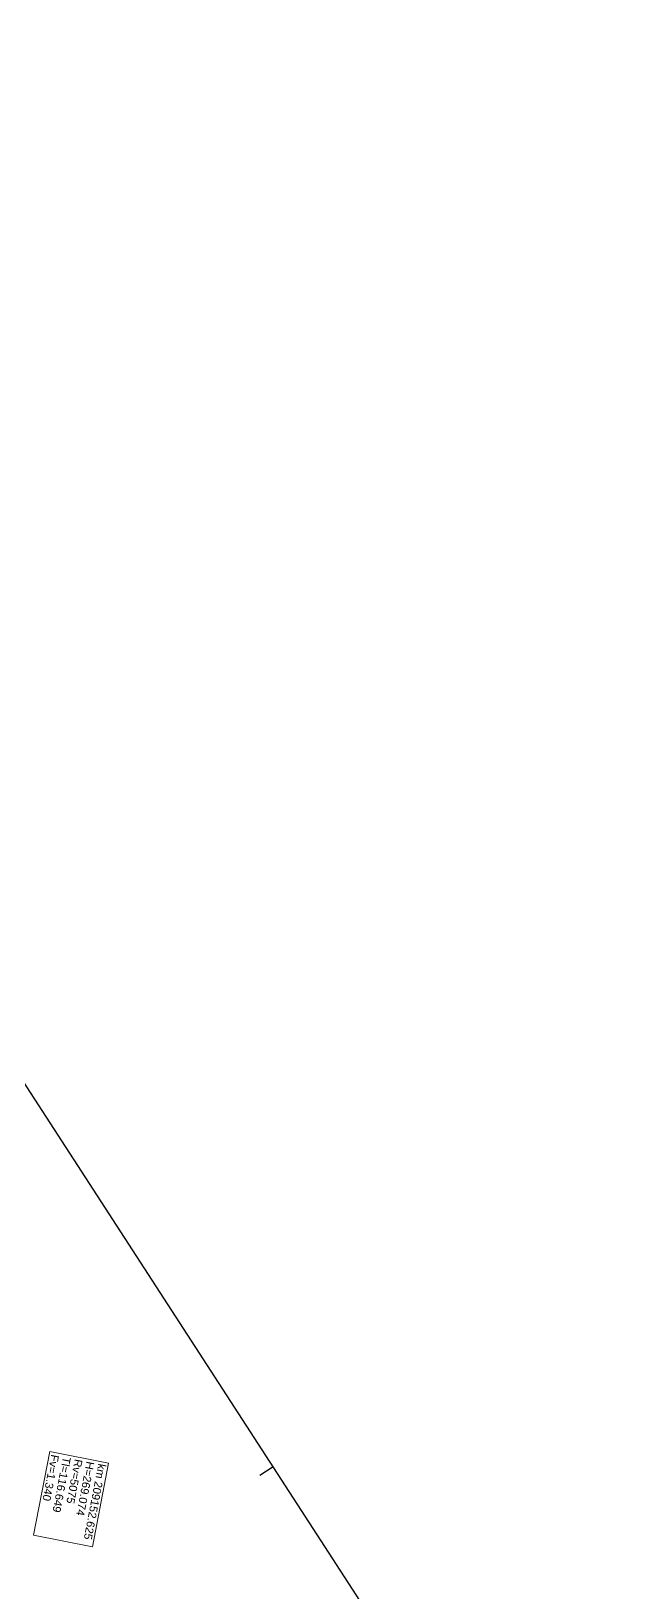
# Model space of a CAD drawing. Extents: x 2610184 to 2620710, y 1263771 to 1270672.
# Drawn here: x 2615155 to 2616105, y 1266072 to 1268511 of the extents above; entities that cross this region are included whole.
import ezdxf

# ---------------------------------------------------------------- set-up
doc = ezdxf.new("R2010")
doc.units = 0
doc.header["$LTSCALE"] = 5
doc.layers.add('QP_reel_26', color=7, linetype='CONTINUOUS')
doc.layers.add('Titelblatt', color=7, linetype='CONTINUOUS')
doc.styles.add('ARIAL', font='arial.ttf')

msp = doc.modelspace()

# ---------------------------------------------------------------- linework, layer by layer
at = {"layer": 'QP_reel_26', "color": 1, "linetype": 'Continuous', "lineweight": 18}
msp.add_lwpolyline([(2615184.2, 1266292.4), (2615159, 1266161.9), (2615251, 1266144), (2615276.3, 1266274.5)], close=True, dxfattribs=at)
at = {"layer": 'Titelblatt', "color": 7, "linetype": 'Continuous', "lineweight": -3}
msp.add_line((2615533.5, 1266268.9, 2.5), (2615512.6, 1266255.3, 2.5), dxfattribs=at)
at = {"layer": 'Titelblatt', "color": 7, "linetype": 'Continuous', "lineweight": -3, "elevation": 2.5}
msp.add_lwpolyline([(2610183.8, 1269055.2), (2613614.2, 1263771), (2616105.3, 1265388.2), (2612674.9, 1270672.4), (2610183.8, 1269055.2)], dxfattribs=at)

# ---------------------------------------------------------------- texts
at = {"layer": 'QP_reel_26', "color": 1, "lineweight": 18, "style": 'ARIAL'}
for s, p in [('Fv=1.340', (2615186.7, 1266288.7)), ('Tl=116.649', (2615205.1, 1266285.1)), ('Rv=5075', (2615223.5, 1266281.6)), ('H=269.074', (2615241.9, 1266278)), ('km 209152.625', (2615260.3, 1266274.4))]:
    msp.add_text(s, height=12.5, rotation=259.0422, dxfattribs=at).set_placement(p)

doc.saveas('drawing.dxf')
